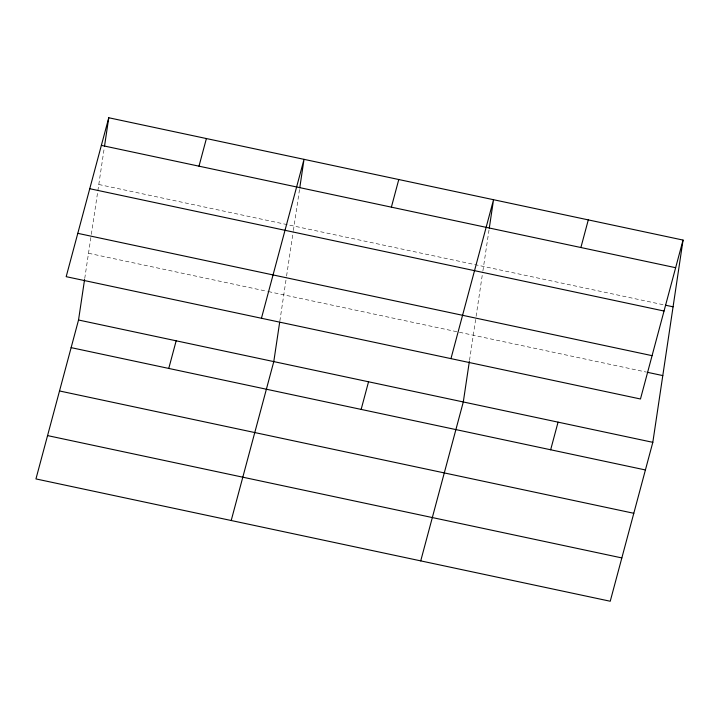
<?xml version="1.0" encoding="UTF-8"?>
<svg xmlns="http://www.w3.org/2000/svg" width="719" height="719" viewBox="0 0 719 719"><rect width="100%" height="100%" fill="white"/><g stroke="black" fill="none" stroke-linecap="round" stroke-linejoin="round"><path stroke-width="0.54" stroke-dasharray="3.6 2.7" d="M84.743 278.433L91.16 235.517M91.331 234.412L104.354 147.296M279.844 321.114L286.423 277.112M286.584 275.997L293.217 231.635M293.379 230.52L299.607 188.881M469.516 360.39L475.933 317.474M476.095 316.36L482.728 271.998M482.898 270.892L489.118 229.253M98.791 184.495L664.356 304.964M88.509 253.268L267.315 291.348M268.412 291.581L646.453 372.109"/><path stroke-width="1.08" d="M683.05 240.074L640.467 398.991L66.184 276.671L108.767 117.754L683.05 240.074L652.816 442.329L610.233 601.246L35.95 478.926L78.533 320.009L84.581 279.529M104.516 146.2L108.767 117.754M279.673 322.211L273.786 361.594L231.203 520.511M299.769 187.794L304.02 159.339L261.446 318.256M469.354 361.477L463.297 401.966L420.723 560.883M489.279 228.157L493.54 199.711L450.957 358.628M198.992 166.179L206.398 138.551M168.758 368.434L176.164 340.806M391.379 207.153L398.784 179.525M361.145 409.408L368.541 381.78M580.889 247.525L588.295 219.888M550.655 449.779L558.061 422.152M101.361 145.382L675.644 267.702M665.452 305.198L673.074 306.815M89.758 188.711L664.041 311.03M77.796 233.342L652.079 355.662M647.54 372.334L662.792 375.588M78.533 320.009L652.816 442.329M71.127 347.637L645.41 469.956M59.515 390.965L633.799 513.285M47.562 435.597L621.845 557.926"/></g></svg>
